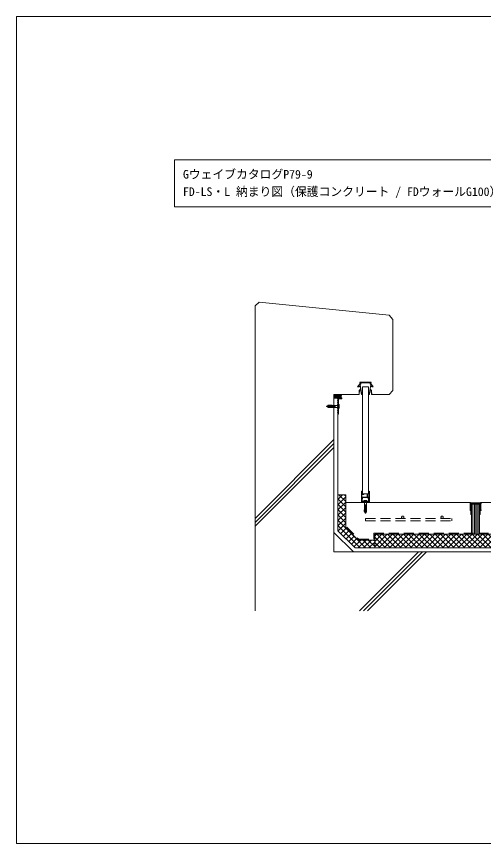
# Model space of a CAD drawing. Units: millimetres, scale not verified. Extents: x -1485 to 1485, y -1050 to 1050.
# Drawn here: x -1485 to -298, y -1050 to 1050 of the extents above; entities that cross this region are included whole.
import ezdxf
from ezdxf.enums import TextEntityAlignment as Align

# ---------------------------------------------------------------- set-up
doc = ezdxf.new("R2010")
doc.units = ezdxf.units.MM
doc.header["$LTSCALE"] = 4
doc.linetypes.add('USER2', pattern=[9.525, 6.35, -3.175])
for name, color, linetype, lineweight in [('0-0_0', 7, 'Continuous', 18), ('0-3_HATCH', 9, 'Continuous', 18), ('0-4_KUTAI', 3, 'Continuous', 18), ('0-5_BOUSUI', 1, 'Continuous', 18), ('0-6_KANAMONO_SCREW', 4, 'Continuous', 18), ('0-7_dannnetu', 6, 'Continuous', 18), ('0-8_KANAMONO', 4, 'Continuous', 18), ('0-9_buhin', 2, 'Continuous', 18), ('0-A_tensen', 7, 'USER2', 18), ('0-B_MOJI', 7, 'Continuous', 18)]:
    doc.layers.add(name, color=color, linetype=linetype, lineweight=lineweight)
doc.layers.add('0-1_WAKU', color=7, linetype='Continuous')
doc.styles.add('ＭＳ ゴシック', font='')
doc.styles.get('ＭＳ ゴシック').set_extended_font_data('MS Gothic')

# ---------------------------------------------------------------- blocks, each defined once
blk = doc.blocks.new('hps-5-10-30')
at = {"layer": '0-6_KANAMONO_SCREW'}
for p, q in [((-4.583, 1.667), (4.583, 1.667)), ((-4.583, 0), (-4.583, 1.667)), ((-4.583, 0), (-3.333, 0)), ((-3.542, 2.083), (-2.5, 2.292)), ((3.542, 2.083), (-3.542, 2.083)), ((-3.542, 2.083), (-3.542, 1.667)), ((-3.333, 0), (3.333, 0)), ((2.5, 2.292), (-2.5, 2.292)), ((2.5, 2.292), (3.542, 2.083)), ((3.333, 0), (4.583, 0)), ((3.542, 1.667), (3.542, 2.083)), ((4.583, 1.667), (4.583, 0)), ((-2.629, -15.57), (-3.074, -25.674)), ((-2.42, -15.579), (-2.629, -15.57)), ((-2.509, -12.864), (-2.619, -15.362)), ((-2.411, -15.371), (-2.619, -15.362)), ((-2.301, -12.873), (-2.509, -12.864)), ((-2.5, -0.833), (-2.5, -12.656)), ((-2.5, -8.489), (2.5, -8.489)), ((-2.5, -10.989), (2.5, -10.989)), ((-2.292, -12.665), (-2.5, -12.656)), ((-2.292, -12.665), (-2.42, -15.579)), ((-0.208, -12.656), (-0.833, -26.823)), ((-0.575, -20.977), (0.563, -20.693)), ((-0.52, -19.713), (0.508, -19.456)), ((-0.464, -18.449), (0.454, -18.22)), ((-0.408, -17.185), (0.399, -16.984)), ((-0.352, -15.921), (0.345, -15.747)), ((-0.297, -14.657), (0.29, -14.511)), ((-0.241, -13.394), (0.236, -13.274)), ((-0.208, -12.656), (0.208, -12.656)), ((0.208, -12.656), (0.833, -26.823)), ((2.292, -12.665), (2.5, -12.656)), ((2.292, -12.665), (2.42, -15.579)), ((2.301, -12.873), (2.509, -12.864)), ((2.411, -15.371), (2.619, -15.362)), ((2.42, -15.579), (2.629, -15.57)), ((2.5, -0.833), (2.5, -12.656)), ((2.509, -12.864), (2.619, -15.362)), ((2.629, -15.57), (3.074, -25.674)), ((-1.595, -26.823), (-0.385, -29.743)), ((-1.347, -27.42), (1.043, -26.823)), ((-0.798, -26.033), (0.781, -25.638)), ((-0.743, -24.769), (0.727, -24.402)), ((-0.687, -23.505), (0.672, -23.165)), ((-0.631, -22.241), (0.617, -21.929)), ((1.595, -26.823), (0.385, -29.743)), ((0.833, -26.823), (2.5, -26.823)), ((2.5, -26.823), (3.074, -25.674))]:
    blk.add_line(p, q, dxfattribs=at)
blk.add_lwpolyline([(-0.833, -26.823), (-2.5, -26.823), (-3.074, -25.674)], dxfattribs=at)
for centre, radius, start, end in [((-3.333, -0.833), 0.833, 0, 90), ((3.333, -0.833), 0.833, 90, 180), ((0, -29.583), 0.417, 202.5, 337.5)]:
    blk.add_arc(centre, radius, start, end, dxfattribs=at)
blk = doc.blocks.new('X3')
at = {"layer": '0-0_0'}
for p, q in [((760, 1027.763), (767.237, 1035)), ((760, 1032.253), (762.747, 1035)), ((765.771, 1025), (760, 1030.771)), ((770.261, 1025), (760.261, 1035)), ((761.727, 1025), (771.727, 1035)), ((774.752, 1025), (764.752, 1035)), ((766.217, 1025), (776.217, 1035)), ((779.242, 1025), (769.242, 1035)), ((770.707, 1025), (779.13, 1033.422)), ((778.464, 1030.268), (773.732, 1035)), ((779.327, 1033.895), (778.222, 1035)), ((761.281, 1025), (760, 1026.281)), ((775.197, 1025), (778.561, 1028.364)), ((779.688, 1025), (779.696, 1025.008))]:
    blk.add_line(p, q, dxfattribs=at)
blk = doc.blocks.new('X4')
at = {"layer": '0-0_0'}
for p, q in [((770, 768.355), (781.645, 780)), ((790, 762.795), (772.795, 780)), ((790, 776.265), (786.265, 780)), ((770, 754.885), (790, 774.885)), ((790, 749.324), (770, 769.324)), ((770, 741.415), (790, 761.415)), ((790, 735.854), (770, 755.854)), ((770, 727.944), (790, 747.944)), ((790, 722.383), (770, 742.383)), ((770, 714.474), (790, 734.474)), ((790, 708.913), (770, 728.913)), ((770, 701.003), (790, 721.003)), ((840.443, 645), (770, 715.443)), ((826.972, 645), (770, 701.972)), ((770.553, 688.086), (790, 707.533)), ((777.288, 681.351), (791.431, 695.493)), ((784.024, 674.616), (798.166, 688.758)), ((790.759, 667.881), (804.901, 682.023)), ((797.494, 661.146), (811.636, 675.288)), ((804.229, 654.41), (818.371, 668.553)), ((810.964, 647.675), (828.289, 665)), ((821.76, 645), (841.76, 665)), ((853.913, 645), (833.913, 665)), ((835.23, 645), (855.23, 665)), ((863.64, 648.744), (847.383, 665)), ((848.7, 645), (863.64, 659.939)), ((863.64, 662.214), (860.854, 665)), ((862.171, 645), (863.64, 646.469))]:
    blk.add_line(p, q, dxfattribs=at)
blk = doc.blocks.new('X5')
at = {"layer": '0-0_0'}
for p, q in [((863.64, 648.113), (895.526, 680)), ((863.64, 661.584), (882.056, 680)), ((863.64, 675.054), (868.585, 680)), ((904.094, 645), (869.094, 680)), ((873.997, 645), (908.997, 680)), ((917.565, 645), (882.565, 680)), ((887.467, 645), (922.467, 680)), ((931.035, 645), (896.035, 680)), ((900.937, 645), (935.937, 680)), ((944.505, 645), (909.505, 680)), ((914.408, 645), (949.408, 680)), ((957.976, 645), (922.976, 680)), ((927.878, 645), (962.878, 680)), ((971.446, 645), (936.446, 680)), ((941.348, 645), (976.348, 680)), ((984.916, 645), (949.916, 680)), ((954.819, 645), (989.819, 680)), ((998.387, 645), (963.387, 680)), ((968.289, 645), (1003.289, 680)), ((1011.857, 645), (976.857, 680)), ((981.76, 645), (1016.76, 680)), ((1025.328, 645), (990.328, 680)), ((995.23, 645), (1030.23, 680)), ((1038.798, 645), (1003.798, 680)), ((1008.7, 645), (1043.7, 680)), ((1052.268, 645), (1017.268, 680)), ((1022.171, 645), (1057.171, 680)), ((1065.739, 645), (1030.739, 680)), ((1035.641, 645), (1070.641, 680)), ((1079.209, 645), (1044.209, 680)), ((1049.112, 645), (1084.112, 680)), ((1092.68, 645), (1057.68, 680)), ((1062.582, 645), (1097.582, 680)), ((1106.15, 645), (1071.15, 680)), ((1076.052, 645), (1111.052, 680)), ((1119.62, 645), (1084.62, 680)), ((1089.523, 645), (1124.523, 680)), ((1133.091, 645), (1098.091, 680)), ((1102.993, 645), (1137.993, 680)), ((1146.561, 645), (1111.561, 680)), ((1116.463, 645), (1151.463, 680)), ((1160.031, 645), (1125.031, 680)), ((1129.934, 645), (1164.934, 680)), ((1173.502, 645), (1138.502, 680)), ((1143.404, 645), (1178.404, 680)), ((1186.972, 645), (1151.972, 680)), ((1156.875, 645), (1191.875, 680)), ((1200.443, 645), (1165.443, 680)), ((1170.345, 645), (1205.345, 680)), ((1213.913, 645), (1178.913, 680)), ((1183.815, 645), (1218.815, 680)), ((1227.383, 645), (1192.383, 680)), ((1197.286, 645), (1232.286, 680)), ((1240.854, 645), (1205.854, 680)), ((1210.756, 645), (1245.756, 680)), ((1254.324, 645), (1219.324, 680)), ((1224.227, 645), (1259.227, 680)), ((1267.795, 645), (1232.795, 680)), ((1237.697, 645), (1272.697, 680)), ((1281.265, 645), (1246.265, 680)), ((1251.167, 645), (1286.167, 680)), ((1294.735, 645), (1259.735, 680)), ((1264.638, 645), (1299.638, 680)), ((1308.206, 645), (1273.206, 680)), ((1278.108, 645), (1313.108, 680)), ((1321.676, 645), (1286.676, 680)), ((1291.578, 645), (1326.578, 680)), ((1335.146, 645), (1300.146, 680)), ((1305.049, 645), (1340.049, 680)), ((1348.617, 645), (1313.617, 680)), ((1318.519, 645), (1353.519, 680)), ((1362.087, 645), (1327.087, 680)), ((1331.99, 645), (1366.99, 680)), ((1375.558, 645), (1340.558, 680)), ((1345.46, 645), (1380.46, 680)), ((1389.028, 645), (1354.028, 680)), ((1358.93, 645), (1393.93, 680)), ((1402.498, 645), (1367.498, 680)), ((1372.401, 645), (1407.401, 680)), ((1415.969, 645), (1380.969, 680)), ((1385.871, 645), (1420.871, 680)), ((1429.439, 645), (1394.439, 680)), ((1399.342, 645), (1434.342, 680)), ((1442.91, 645), (1407.91, 680)), ((1412.812, 645), (1447.812, 680)), ((1456.38, 645), (1421.38, 680)), ((1426.282, 645), (1461.282, 680)), ((1469.85, 645), (1434.85, 680)), ((1439.753, 645), (1474.753, 680)), ((1483.321, 645), (1448.321, 680)), ((1453.223, 645), (1488.223, 680)), ((1496.791, 645), (1461.791, 680)), ((1466.693, 645), (1501.693, 680)), ((1510.261, 645), (1475.261, 680)), ((1480.164, 645), (1515.164, 680)), ((1523.732, 645), (1488.732, 680)), ((1493.634, 645), (1528.634, 680)), ((1537.202, 645), (1502.202, 680)), ((1507.105, 645), (1542.105, 680)), ((1550.673, 645), (1515.673, 680)), ((1520.575, 645), (1555.575, 680)), ((1564.143, 645), (1529.143, 680)), ((1534.045, 645), (1569.045, 680)), ((1577.613, 645), (1542.613, 680)), ((1547.516, 645), (1582.516, 680)), ((1591.084, 645), (1556.084, 680)), ((1560.986, 645), (1595.986, 680)), ((1604.554, 645), (1569.554, 680)), ((1574.457, 645), (1609.457, 680)), ((1618.025, 645), (1583.025, 680)), ((1587.927, 645), (1622.927, 680)), ((1631.495, 645), (1596.495, 680)), ((1601.397, 645), (1636.397, 680)), ((1644.965, 645), (1609.965, 680)), ((1614.868, 645), (1649.868, 680)), ((1658.436, 645), (1623.436, 680)), ((1628.338, 645), (1663.338, 680)), ((1671.906, 645), (1636.906, 680)), ((1641.808, 645), (1676.808, 680)), ((1685.376, 645), (1650.376, 680)), ((1655.279, 645), (1690.279, 680)), ((1698.847, 645), (1663.847, 680)), ((1668.749, 645), (1703.749, 680)), ((1712.317, 645), (1677.317, 680)), ((1682.22, 645), (1717.22, 680)), ((1725.788, 645), (1690.788, 680)), ((1695.69, 645), (1730.69, 680)), ((1739.258, 645), (1704.258, 680)), ((1709.16, 645), (1744.16, 680)), ((1752.728, 645), (1717.728, 680)), ((1722.631, 645), (1757.631, 680)), ((1766.199, 645), (1731.199, 680)), ((1736.101, 645), (1771.101, 680)), ((1779.669, 645), (1744.669, 680)), ((1749.572, 645), (1784.572, 680)), ((1793.14, 645), (1758.14, 680)), ((1763.042, 645), (1798.042, 680)), ((1806.61, 645), (1771.61, 680)), ((1776.512, 645), (1811.512, 680)), ((1820.08, 645), (1785.08, 680)), ((1789.983, 645), (1824.983, 680)), ((1833.551, 645), (1798.551, 680)), ((1803.453, 645), (1838.453, 680)), ((1847.021, 645), (1812.021, 680)), ((1816.923, 645), (1851.923, 680)), ((1860.491, 645), (1825.491, 680)), ((1830.394, 645), (1865.394, 680)), ((1873.962, 645), (1838.962, 680)), ((1843.864, 645), (1878.864, 680)), ((1887.432, 645), (1852.432, 680)), ((1857.335, 645), (1892.335, 680)), ((1900.903, 645), (1865.903, 680)), ((1870.805, 645), (1905.805, 680)), ((1914.373, 645), (1879.373, 680)), ((1884.275, 645), (1919.275, 680)), ((1927.843, 645), (1892.843, 680)), ((1897.746, 645), (1932.746, 680)), ((1941.314, 645), (1906.314, 680)), ((1911.216, 645), (1946.216, 680)), ((1954.784, 645), (1919.784, 680)), ((1924.686, 645), (1959.686, 680)), ((1968.255, 645), (1933.255, 680)), ((1938.157, 645), (1973.157, 680)), ((1981.725, 645), (1946.725, 680)), ((1951.627, 645), (1986.627, 680)), ((1995.195, 645), (1960.195, 680)), ((1965.098, 645), (2000.098, 680)), ((2008.666, 645), (1973.666, 680)), ((1978.568, 645), (2013.568, 680)), ((2022.136, 645), (1987.136, 680)), ((1992.038, 645), (2027.038, 680)), ((2035.606, 645), (2000.606, 680)), ((2005.509, 645), (2040.509, 680)), ((2049.077, 645), (2014.077, 680)), ((2018.979, 645), (2053.979, 680)), ((2062.547, 645), (2027.547, 680)), ((2032.45, 645), (2067.45, 680)), ((2076.018, 645), (2041.018, 680)), ((2045.92, 645), (2080.92, 680)), ((2089.488, 645), (2054.488, 680)), ((2059.39, 645), (2094.39, 680)), ((2102.958, 645), (2067.958, 680)), ((2072.861, 645), (2107.861, 680)), ((2116.429, 645), (2081.429, 680)), ((2086.331, 645), (2121.331, 680)), ((2129.899, 645), (2094.899, 680)), ((2099.801, 645), (2134.801, 680)), ((2143.37, 645), (2108.37, 680)), ((2113.272, 645), (2148.272, 680)), ((2156.84, 645), (2121.84, 680)), ((2126.742, 645), (2161.742, 680)), ((2170.31, 645), (2135.31, 680)), ((2140.213, 645), (2175.213, 680)), ((2183.781, 645), (2148.781, 680)), ((2153.683, 645), (2188.683, 680)), ((2197.251, 645), (2162.251, 680)), ((2167.153, 645), (2202.153, 680)), ((2210.721, 645), (2175.721, 680)), ((2180.624, 645), (2215.624, 680)), ((2224.192, 645), (2189.192, 680)), ((2194.094, 645), (2229.094, 680)), ((2237.662, 645), (2202.662, 680)), ((2207.565, 645), (2242.565, 680)), ((2251.133, 645), (2216.133, 680)), ((2221.035, 645), (2256.035, 680)), ((2264.603, 645), (2229.603, 680)), ((2234.505, 645), (2269.505, 680)), ((2278.073, 645), (2243.073, 680)), ((2247.976, 645), (2282.976, 680)), ((2291.544, 645), (2256.544, 680)), ((2261.446, 645), (2296.446, 680)), ((2305.014, 645), (2270.014, 680)), ((2274.916, 645), (2309.916, 680)), ((2318.485, 645), (2283.485, 680)), ((2288.387, 645), (2320, 676.613)), ((2320, 656.955), (2296.955, 680)), ((2320, 670.425), (2310.425, 680)), ((890.624, 645), (863.64, 671.984)), ((877.153, 645), (863.64, 658.514)), ((2301.857, 645), (2320, 663.143)), ((863.683, 645), (863.64, 645.043)), ((2315.328, 645), (2320, 649.672))]:
    blk.add_line(p, q, dxfattribs=at)

msp = doc.modelspace()

# ---------------------------------------------------------------- linework, layer by layer
at = {"layer": '0-0_0'}
msp.add_lwpolyline([(-1485, -1050), (1485, -1050), (1485, 1050), (-1485, 1050)], close=True, dxfattribs=at)
at = {"layer": '0-3_HATCH'}
for p, q in [((-878.152, -224.504), (-678.152, -24.504)), ((-878.152, -234.504), (-678.152, -34.504)), ((-878.152, -244.504), (-678.152, -44.504)), ((-613.152, -459.504), (-463.152, -309.504)), ((-603.152, -459.504), (-453.152, -309.504)), ((-593.152, -459.504), (-443.152, -309.504))]:
    msp.add_line(p, q, dxfattribs=at)
at = {"layer": '0-4_KUTAI'}
for p, q in [((-678.152, 90.496), (-614.448, 90.496)), ((-331.152, -184.504), (-648.152, -184.504)), ((-324.938, -264.504), (-324.938, -188.004)), ((-321.188, -264.504), (-321.188, -188.004)), ((-317.438, -264.504), (-317.438, -188.004)), ((-313.688, -264.504), (-313.688, -188.004)), ((-309.938, -264.504), (-309.938, -188.004)), ((881.848, -184.504), (-305.152, -184.504)), ((-628.654, -309.504), (-678.152, -260.007))]:
    msp.add_line(p, q, dxfattribs=at)
for points in [[(-581.855, 90.496), (-538.152, 90.496), (-528.152, 100.496), (-528.152, 280.496), (-538.102, 291.491), (-868.201, 324.501), (-878.152, 315.496), (-878.152, -459.504)], [(881.848, -309.504), (-678.152, -309.504), (-678.152, 90.496)], [(-328.152, -264.504), (-328.152, -188.004), (-308.152, -188.004), (-308.152, -264.504)]]:
    msp.add_lwpolyline(points, dxfattribs=at)
for points in [[(-305.652, -185.004), (-305.152, -184.504), (-304.152, -184.504), (-304.152, -187.504), (-304.652, -187.504), (-304.652, -202.504), (-304.152, -202.504), (-304.152, -204.504), (-305.652, -204.504), (-305.652, -186.004), (-330.652, -186.004), (-330.652, -204.504), (-332.152, -204.504), (-332.152, -202.504), (-331.652, -202.504), (-331.652, -187.504), (-332.152, -187.504), (-332.152, -184.504), (-331.152, -184.504), (-330.652, -185.004), (-318.152, -185.004)], [(-307.152, -186.504), (-307.152, -187.504), (-309.152, -187.504), (-309.152, -188.004), (-307.152, -188.004), (-307.152, -199.504), (-307.652, -199.504), (-307.152, -200.504), (-307.152, -213.504), (-307.652, -213.504), (-307.152, -214.504), (-306.152, -214.504), (-306.152, -188.004), (-305.652, -188.004), (-305.652, -186.004), (-330.652, -186.004), (-330.652, -188.004), (-330.152, -188.004), (-330.152, -214.504), (-329.152, -214.504), (-328.652, -213.504), (-329.152, -213.504), (-329.152, -200.504), (-328.652, -199.504), (-329.152, -199.504), (-329.152, -188.004), (-327.152, -188.004), (-327.152, -187.504), (-329.152, -187.504), (-329.152, -186.504)]]:
    msp.add_lwpolyline(points, close=True, dxfattribs=at)
at = {"layer": '0-5_BOUSUI'}
for p, q in [((-662.022, 90.496), (-659.193, 90.496)), ((-668.152, 80.496), (-678.152, 80.496))]:
    msp.add_line(p, q, dxfattribs=at)
msp.add_lwpolyline([(881.848, -299.504), (-624.512, -299.504), (-668.152, -255.864), (-668.152, 40.796)], dxfattribs=at)
msp.add_arc((-649.756, 85.315), 9.942, 148.59698, 208.99547, dxfattribs=at)
at = {"layer": '0-7_dannnetu'}
for p, q in [((-648.152, -164.504), (-668.152, -164.504)), ((881.848, -264.504), (-574.512, -264.504)), ((-574.512, -299.504), (-574.512, -264.504))]:
    msp.add_line(p, q, dxfattribs=at)
msp.add_lwpolyline([(-574.512, -279.504), (-616.228, -279.504), (-648.152, -247.58), (-648.152, -164.504)], dxfattribs=at)
at = {"layer": '0-8_KANAMONO'}
for p, q in [((-658.152, 79.596), (-658.152, 80.196)), ((-667.852, 40.496), (-667.252, 40.496)), ((-608.152, -156.004), (-608.152, -181.204)), ((-602.152, -163.204), (-602.152, -162.804)), ((-588.152, -181.204), (-588.152, -156.004)), ((-608.152, -181.504), (-608.152, -184.204)), ((-607.152, -181.504), (-608.152, -181.504)), ((-607.852, -181.504), (-607.152, -181.504)), ((-607.852, -184.504), (-607.152, -184.504)), ((-607.152, -176.087), (-607.152, -180.056)), ((-606.152, -179.518), (-606.152, -176.087)), ((-591.028, -181.504), (-605.276, -181.504)), ((-590.152, -176.087), (-590.152, -179.518)), ((-589.152, -180.056), (-589.152, -176.087)), ((-588.452, -181.504), (-589.152, -181.504)), ((-589.152, -181.504), (-588.452, -181.504)), ((-589.152, -184.504), (-588.452, -184.504)), ((-588.152, -184.204), (-588.152, -181.804))]:
    msp.add_line(p, q, dxfattribs=at)
for points in [[(-605.274, 120.496), (-610.948, 120.496), (-610.948, 117.496), (-616.448, 110.496), (-614.664, 110.496), (-614.664, 109.696), (-618.152, 109.696), (-611.748, 117.846), (-611.748, 120.496), (-612.548, 120.496), (-612.548, 121.296), (-605.821, 121.296), (-605.615, 121.596), (-590.688, 121.596), (-590.483, 121.296), (-583.755, 121.296), (-583.755, 120.496), (-584.555, 120.496), (-584.555, 117.846), (-578.152, 109.696), (-581.639, 109.696), (-581.639, 110.496), (-579.855, 110.496), (-585.355, 117.496), (-585.355, 120.496), (-591.03, 120.496), (-591.235, 120.796), (-605.068, 120.796)], [(-588.152, 90.496), (-586.043, 103.291), (-583.169, 100.496), (-582.655, 90.496), (-581.855, 90.496), (-582.369, 100.496), (-585.932, 103.962), (-584.855, 110.496), (-579.855, 110.496), (-585.355, 117.496), (-585.355, 120.496), (-591.03, 120.496), (-591.189, 120.204), (-605.114, 120.204), (-605.274, 120.496), (-610.948, 120.496), (-610.948, 117.496), (-616.448, 110.496), (-611.448, 110.496), (-610.371, 103.962), (-613.935, 100.496), (-614.448, 90.496), (-613.648, 90.496), (-613.135, 100.496), (-610.261, 103.291), (-608.152, 90.496), (-607.352, 90.496), (-611.514, 115.747), (-610.148, 117.485), (-610.148, 119.404), (-586.155, 119.404), (-586.155, 117.485), (-584.79, 115.747), (-588.952, 90.496)]]:
    msp.add_lwpolyline(points, close=True, dxfattribs=at)
for points in [[(-658.452, 80.496), (-668.152, 80.496), (-668.952, 79.746), (-668.152, 78.996), (-668.152, 75.496), (-668.952, 74.746), (-668.152, 73.996), (-668.152, 70.496), (-668.952, 69.746), (-668.152, 68.996), (-668.152, 65.496), (-668.952, 64.746), (-668.152, 63.996), (-668.152, 60.496), (-668.952, 59.746)], [(-666.952, 40.796), (-666.952, 79.296), (-658.452, 79.296)], [(-668.952, 59.746), (-668.152, 58.996), (-668.152, 55.496), (-668.952, 54.746), (-668.152, 53.996), (-668.152, 50.496), (-668.952, 49.746), (-668.152, 48.996), (-668.152, 45.496), (-668.952, 44.746), (-668.152, 43.996), (-668.152, 40.796)], [(-602.452, -162.504), (-607.152, -162.504), (-607.152, -156.004)], [(-593.652, -163.004), (-593.652, -170.504), (-607.152, -170.504), (-607.152, -163.504), (-602.452, -163.504)], [(-589.152, -156.004), (-589.152, -170.504), (-592.652, -170.504), (-592.652, -163.004)], [(-607.152, -180.304), (-607.152, -171.504), (-589.152, -171.504), (-589.152, -180.304)], [(-606.852, -184.204), (-606.852, -182.504), (-598.61, -182.504)], [(-597.693, -182.504), (-589.452, -182.504), (-589.452, -184.204)]]:
    msp.add_lwpolyline(points, dxfattribs=at)
for centre, radius, start, end in [((-658.452, 80.196), 0.3, 0, 90), ((-658.452, 79.596), 0.3, 270, 0), ((-667.852, 40.796), 0.3, 180, 270), ((-667.252, 40.796), 0.3, 270, 0), ((-607.652, -156.004), 0.5, 90, 180), ((-607.652, -156.004), 0.5, 0, 90), ((-602.452, -162.804), 0.3, 360, 90), ((-602.452, -163.204), 0.3, 270, 0), ((-593.152, -163.004), 0.5, 90, 180), ((-593.152, -163.004), 0.5, 360, 90), ((-588.652, -156.004), 0.5, 90, 180), ((-588.652, -156.004), 0.5, 0, 90), ((-607.852, -181.204), 0.3, 180, 270), ((-607.852, -184.204), 0.3, 180, 270), ((-602.152, -176.087), 5, 144.96975, 180), ((-606.841, -180.048), 0.311, 181.39551, 249.13327), ((-607.152, -180.904), 0.6, 270, 90), ((-607.152, -180.904), 0.6, 270, 70.52878), ((-607.152, -184.204), 0.3, 270, 0), ((-605.837, -173.504), 0.5, 48.59038, 144.96975), ((-602.152, -176.087), 4, 144.96975, 180), ((-605.805, -179.498), 0.347, 183.3162, 223.51025), ((-607.152, -180.904), 1.6, 350.91528, 46.82645), ((-605.279, -181.207), 0.297, 170.25113, 270.66415), ((-605.837, -173.504), 0.5, 324.96975, 48.59038), ((-598.152, -182.704), 0.5, 23.57818, 156.42182), ((-591.02, -181.211), 0.293, 268.46195, 10.62277), ((-590.467, -173.504), 0.5, 131.40962, 215.03025), ((-594.077, -176.064), 3.926, 359.6581, 35.37215), ((-590.467, -173.504), 0.5, 35.03025, 131.40962), ((-589.152, -180.904), 1.6, 133.17355, 189.08472), ((-590.468, -179.511), 0.316, 314.44297, 358.73059), ((-594.094, -176.069), 4.942, 359.78768, 35.24257), ((-589.152, -180.904), 0.6, 90, 270), ((-589.152, -180.904), 0.6, 109.47122, 270), ((-589.152, -184.204), 0.3, 180, 270), ((-589.439, -180.064), 0.287, 287.69217, 1.77906), ((-588.452, -181.204), 0.3, 270, 360), ((-588.452, -181.804), 0.3, 0, 90), ((-588.452, -184.204), 0.3, 270, 360)]:
    msp.add_arc(centre, radius, start, end, dxfattribs=at)
at = {"layer": '0-9_buhin'}
msp.add_lwpolyline([(-590.652, 109.696), (-590.652, -162.504), (-605.652, -162.504), (-605.652, 109.696)], close=True, dxfattribs=at)
at = {"layer": '0-9_buhin', "linetype": 'USER2'}
msp.add_lwpolyline([(-645.652, -246.545), (-615.192, -277.004), (-577.012, -277.004), (-577.012, -262.004), (881.848, -262.004)], dxfattribs=at)
at = {"layer": '0-A_tensen'}
for q in [(-598.152, -224.504), (-378.152, -230.504)]:
    msp.add_line((-598.152, -230.504), q, dxfattribs=at)
msp.add_lwpolyline([(-598.152, -224.504), (-378.152, -224.504), (-378.152, -230.504)], dxfattribs=at)
for centre in [(-503.152, -221.504), (-403.152, -221.504)]:
    msp.add_circle(centre, 3, dxfattribs=at)
at = {"layer": '0-B_MOJI'}
msp.add_lwpolyline([(-1083.697, 566.528), (-32.841, 566.528), (-32.841, 685.766), (-1083.697, 685.766)], close=True, dxfattribs=at)

# ---------------------------------------------------------------- block references
at = {"layer": '0-1_WAKU', "rotation": 270}
msp.add_blockref('hps-5-10-30', (-666.952, 60.046), dxfattribs=at)
at = {"layer": '0-1_WAKU'}
msp.add_blockref('hps-5-10-30', (-598.152, -181.504), dxfattribs=at)
at = {"layer": '0-3_HATCH'}
for name in ['X3', 'X4', 'X5']:
    msp.add_blockref(name, (-1438.152, -944.504), dxfattribs=at)

# ---------------------------------------------------------------- texts
at = {"layer": '0-B_MOJI', "style": 'ＭＳ ゴシック'}
for s, p in [('GウェイブカタログP79-9', (-1061.949, 631.791)), ('FD-LS・L 納まり図（保護コンクリート / FDウォールG100）', (-1061.949, 587.639))]:
    msp.add_text(s, height=21.99, dxfattribs=at).set_placement(p, align=Align.BOTTOM_LEFT)

doc.saveas('drawing.dxf')
